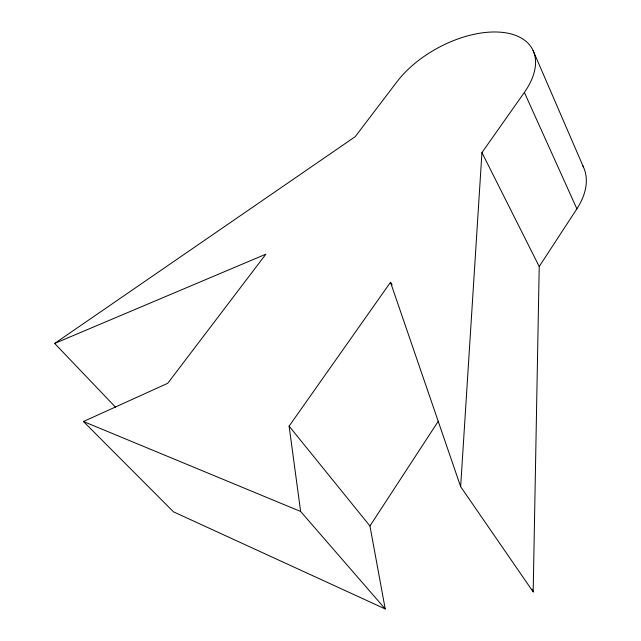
<?xml version="1.0" encoding="UTF-8"?>
<svg xmlns="http://www.w3.org/2000/svg" width="641" height="641" viewBox="0 0 641 641"><rect width="100%" height="100%" fill="white"/><g stroke="black" fill="none" stroke-linecap="round" stroke-linejoin="round"><path stroke-width="0.96" d="M289.107 426.137L369.945 525.973L385.225 608.95L300.629 511.47L289.107 426.137L390.505 282.296L460.647 486.663L533.184 591.923L539.217 266.544L481.944 152.598L524.37 92.416A82.617 45.984 -28.5 0 0 500.861 32.226A82.617 45.984 -28.5 0 0 396.939 81.8L355.218 136.677L54.677 343.432L115.476 407.139M460.647 486.663L481.944 152.598M369.945 525.973L438.324 421.169M539.217 266.544L576.884 208.822A76.015 47.819 -27.1 0 0 582.589 165.37M385.225 608.95L173.479 511.83L83.458 421.506L167.71 383.31L265.879 254.181L54.677 343.432M83.458 421.506L300.629 511.47M390.505 282.296L392.1 284.828M524.37 92.416L576.884 208.822M533.048 50.447L583.454 167.093M532.142 589.111L533.184 591.923"/></g></svg>
